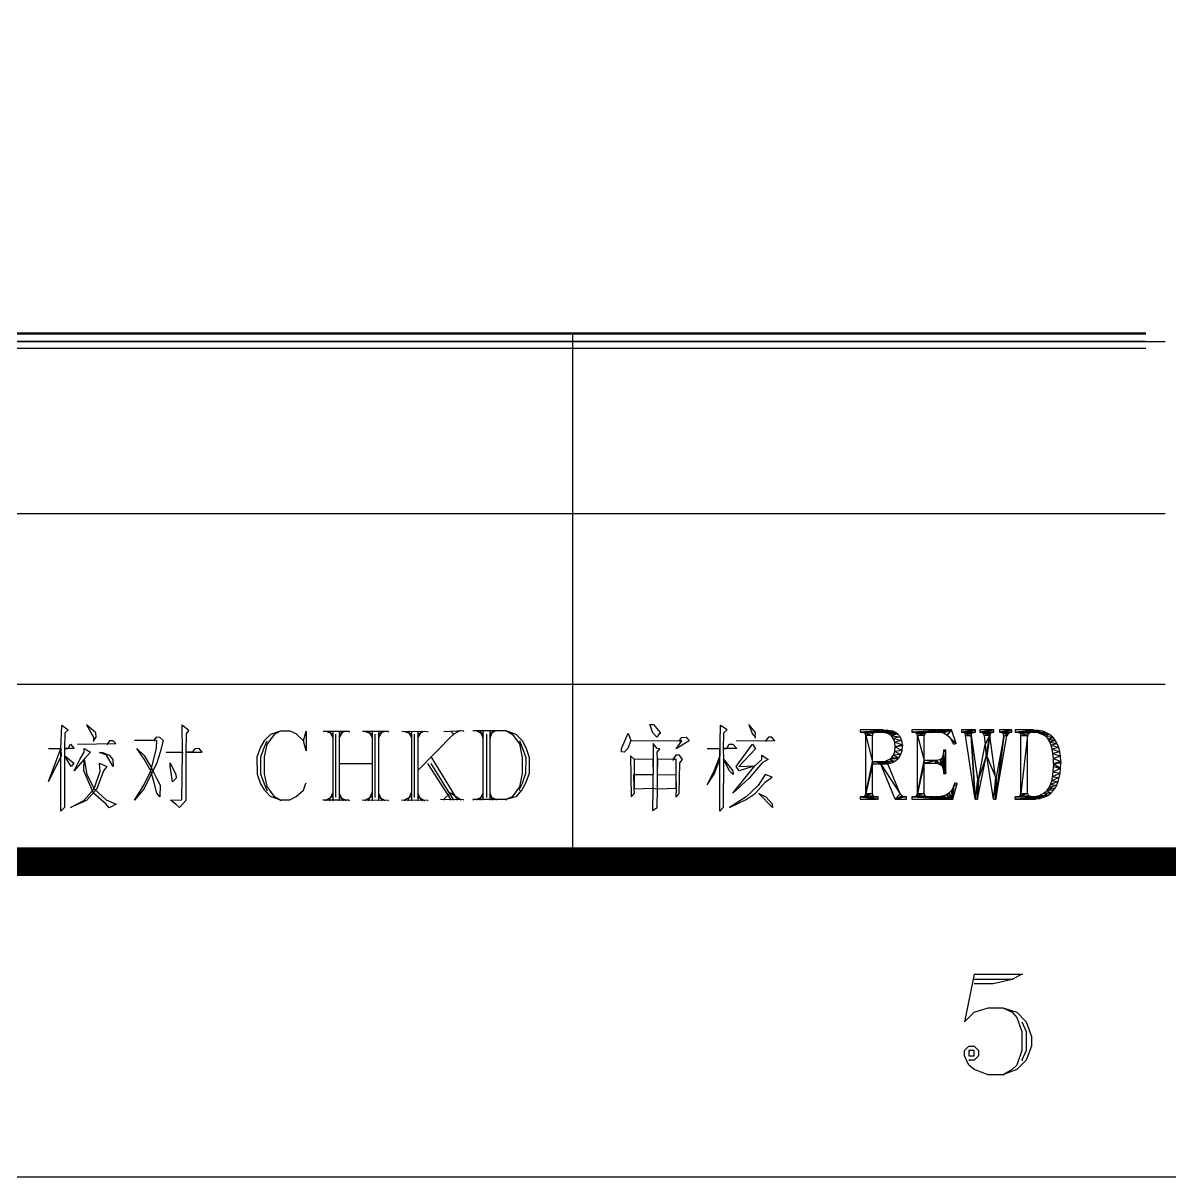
# Model space of a CAD drawing. Extents: x 0 to 1476, y -3 to 841.
# Drawn here: x 362.91 to 402.94, y 0 to 40.29 of the extents above; entities that cross this region are included whole.
import ezdxf

# ---------------------------------------------------------------- set-up
doc = ezdxf.new("R2010")
doc.units = 0
doc.header["$LTSCALE"] = 3
doc.header["$MEASUREMENT"] = 0
doc.layers.add('BORDER', color=7, linetype='CONTINUOUS')

msp = doc.modelspace()

# ---------------------------------------------------------------- linework, layer by layer
at = {"layer": 'BORDER'}
for p, q in [((225.31947, 29.46993), (402.1, 29.46993)), ((402.1, 29.42759), (225.99697, 29.42759)), ((382.1, 11), (382.1, 29.46993)), ((225.99697, 29.17353), (402.35406, 29.17353)), ((402.1, 29.17353), (225.99697, 29.17353)), ((225.99697, 29.17353), (402.1, 29.17353)), ((225.99697, 29.17353), (402.1, 29.17353)), ((402.1, 29.17353), (225.99697, 29.17353)), ((225.99697, 29.17353), (402.7775, 29.17353)), ((402.1, 28.91947), (225.99697, 28.91947)), ((225.99697, 23.16074), (402.7775, 23.16074)), ((402.7775, 17.19029), (225.99697, 17.19029)), ((0, 0), (594, 0))]:
    msp.add_line(p, q, dxfattribs=at)
at = {"layer": 'BORDER', "color": 7}
for p, q in [((364.23356, 14.95369), (364.26118, 15.77138)), ((364.26118, 15.77138), (364.49043, 15.6154)), ((365.45571, 15.50315), (365.12905, 15.78853)), ((365.12905, 15.78853), (365.37108, 15.35556)), ((368.47502, 14.82593), (368.46329, 15.78876)), ((368.46329, 15.78876), (368.70041, 15.60375)), ((384.79152, 15.7904), (384.91551, 15.79285)), ((384.89925, 15.50798), (384.79152, 15.7904)), ((384.91551, 15.79285), (385.14721, 15.51288)), ((387.23761, 14.58383), (387.25788, 15.77347)), ((387.25788, 15.77347), (387.48714, 15.61749)), ((388.48144, 15.51311), (388.24974, 15.79307)), ((388.24974, 15.79307), (388.36533, 15.48163)), ((364.3689, 15.48897), (364.35754, 14.95614)), ((364.49043, 15.6154), (364.3689, 15.48897)), ((365.37108, 15.35556), (365.37353, 15.23158)), ((365.37353, 15.23158), (365.46603, 15.35014)), ((365.46603, 15.35014), (365.45571, 15.50315)), ((367.4891, 15.2442), (367.5816, 15.36276)), ((367.5816, 15.36276), (367.67655, 15.35734)), ((367.67655, 15.35734), (367.80299, 15.23581)), ((368.60791, 15.48519), (368.599, 14.82838)), ((368.70041, 15.60375), (368.60791, 15.48519)), ((371.54903, 15.44116), (371.32713, 15.22519)), ((371.67301, 15.44361), (371.42453, 15.09579)), ((371.8895, 15.56462), (371.54903, 15.44116)), ((371.8895, 15.56462), (371.67301, 15.44361)), ((372.23242, 15.5641), (371.8895, 15.56462)), ((372.44594, 15.46618), (372.23242, 15.5641)), ((372.6988, 15.22312), (372.44594, 15.46618)), ((372.6988, 15.22312), (372.79427, 15.56062)), ((372.79427, 15.56062), (372.79324, 14.87478)), ((373.38516, 15.565), (374.28993, 15.56099)), ((373.48011, 15.55958), (373.72266, 15.46952)), ((373.60409, 15.56203), (373.72511, 15.34554)), ((373.72266, 15.46952), (373.73053, 15.44049)), ((373.72808, 15.56448), (373.72444, 13.16405)), ((373.72511, 15.34554), (373.73298, 15.31651)), ((373.81761, 15.4641), (373.81694, 13.28261)), ((374.16595, 15.55854), (373.94159, 15.46655)), ((373.94159, 15.46655), (373.94946, 15.43752)), ((373.94701, 15.56151), (373.94338, 13.16108)), ((374.07099, 15.56396), (373.94404, 15.34257)), ((373.94404, 15.34257), (373.95191, 15.31354)), ((374.28993, 15.56099), (374.2978, 15.53196)), ((374.75683, 15.56292), (375.66161, 15.55891)), ((374.85179, 15.5575), (375.09433, 15.46744)), ((374.97577, 15.55995), (375.09678, 15.34346)), ((375.09433, 15.46744), (375.1022, 15.43842)), ((375.09975, 15.5624), (375.09611, 13.16197)), ((375.09678, 15.34346), (375.10465, 15.31443)), ((375.18928, 15.46202), (375.18862, 13.28053)), ((375.53762, 15.55646), (375.31327, 15.46447)), ((375.31327, 15.46447), (375.32114, 15.43545)), ((375.31869, 15.55943), (375.31505, 13.159)), ((375.44267, 15.56188), (375.31572, 15.34049)), ((375.31572, 15.34049), (375.32359, 15.31146)), ((375.66161, 15.55891), (375.66947, 15.52988)), ((376.12851, 15.56084), (377.03328, 15.55683)), ((376.22346, 15.55542), (376.46601, 15.46537)), ((376.34744, 15.55787), (376.46846, 15.34138)), ((376.46601, 15.46537), (376.47387, 15.43634)), ((376.47142, 15.56032), (376.46779, 13.15989)), ((376.46846, 15.34138), (376.47632, 15.31236)), ((376.56096, 15.45995), (376.56029, 13.27845)), ((376.9093, 15.55438), (376.68494, 15.4624)), ((376.68494, 15.4624), (376.69281, 15.43337)), ((376.69036, 15.55735), (376.68672, 13.15692)), ((376.81434, 15.5598), (376.68739, 15.33841)), ((376.68739, 15.33841), (376.69526, 15.30939)), ((377.93263, 15.45787), (376.68828, 14.18568)), ((377.03328, 15.55683), (377.04115, 15.5278)), ((377.59513, 15.55334), (378.2731, 15.58133)), ((377.8431, 15.55824), (377.93263, 15.45787)), ((378.17815, 15.58675), (377.93263, 15.45787)), ((377.93263, 15.45787), (377.9405, 15.42884)), ((377.93263, 15.45787), (377.9405, 15.42884)), ((378.2731, 15.58133), (378.28097, 15.5523)), ((378.61602, 15.58081), (379.76876, 15.5817)), ((378.74, 15.58326), (378.96139, 15.45631)), ((378.86398, 15.58571), (378.96384, 15.33233)), ((378.95894, 15.58029), (378.9553, 13.17986)), ((378.96139, 15.45631), (378.96926, 15.42728)), ((378.96384, 15.33233), (378.97171, 15.3033)), ((379.08537, 15.45876), (379.0847, 13.27727)), ((379.2069, 15.58519), (379.20327, 13.18476)), ((379.42584, 15.58222), (379.20935, 15.46121)), ((379.20935, 15.46121), (379.21722, 15.43218)), ((379.30186, 15.57977), (379.2118, 15.33723)), ((379.2118, 15.33723), (379.21967, 15.3082)), ((379.76876, 15.5817), (380.11413, 15.4572)), ((379.76876, 15.5817), (379.99014, 15.45475)), ((379.99014, 15.45475), (380.23759, 15.11673)), ((380.11413, 15.4572), (380.33009, 15.2353)), ((383.80108, 14.96098), (384.03137, 15.49083)), ((384.03137, 15.49083), (384.13123, 15.23745)), ((385.03355, 15.35742), (384.89925, 15.50798)), ((385.14721, 15.51288), (385.03355, 15.35742)), ((385.14721, 15.51288), (385.15508, 15.48386)), ((385.81679, 15.22698), (385.90929, 15.34554)), ((385.90929, 15.34554), (386.06231, 15.35586)), ((386.06231, 15.35586), (386.15971, 15.22646)), ((387.3656, 15.49106), (387.35424, 14.95823)), ((387.48714, 15.61749), (387.3656, 15.49106)), ((388.36533, 15.48163), (388.46273, 15.35223)), ((388.46273, 15.35223), (388.48144, 15.51311)), ((388.46273, 15.35223), (388.4706, 15.3232)), ((388.92964, 15.35416), (388.83713, 15.2356)), ((389.05362, 15.35661), (388.92964, 15.35416)), ((389.15102, 15.22721), (389.05362, 15.35661)), ((392.9287, 15.61185), (392.13641, 15.61185)), ((392.13641, 15.52815), (392.9287, 15.61185)), ((392.13641, 15.52815), (392.9287, 15.61185)), ((392.13641, 15.61185), (392.13641, 15.52815)), ((393.09609, 15.60069), (392.13641, 15.52815)), ((392.13641, 15.52815), (393.09609, 15.60069)), ((393.24394, 15.57), (392.13641, 15.52815)), ((393.24394, 15.57), (392.13641, 15.52815)), ((392.13641, 15.52815), (392.84222, 15.52815)), ((392.68878, 15.52815), (392.2201, 15.52815)), ((392.2201, 15.52815), (392.30379, 15.49746)), ((392.30379, 15.49746), (392.68878, 15.52815)), ((392.30379, 15.49746), (392.68878, 15.52815)), ((392.58835, 15.49746), (392.30379, 15.49746)), ((392.30379, 15.49746), (392.56045, 15.41377)), ((392.58835, 15.49746), (392.30379, 15.49746)), ((392.30379, 15.49746), (392.56045, 15.41377)), ((392.33448, 15.41377), (392.30379, 15.49746)), ((392.56045, 15.41377), (392.33448, 15.41377)), ((392.33448, 15.41377), (392.56045, 14.49315)), ((392.56045, 15.41377), (392.33448, 15.41377)), ((392.33448, 15.41377), (392.56045, 14.49315)), ((392.33448, 13.38561), (392.33448, 15.41377)), ((392.56045, 15.41377), (392.58835, 15.49746)), ((392.56045, 14.49315), (392.56045, 15.41377)), ((392.68878, 15.52815), (392.58835, 15.49746)), ((393.24394, 15.57), (392.84222, 15.52815)), ((392.84222, 15.52815), (393.24394, 15.57)), ((392.84222, 15.52815), (393.36948, 15.5142)), ((393.36948, 15.5142), (392.84222, 15.52815)), ((392.84222, 15.52815), (392.97892, 15.51699)), ((392.9287, 15.61185), (393.09609, 15.60069)), ((392.97892, 15.51699), (393.36948, 15.5142)), ((393.1184, 15.47515), (392.97892, 15.51699)), ((392.97892, 15.51699), (393.36948, 15.5142)), ((393.09609, 15.60069), (393.24394, 15.57)), ((393.36948, 15.5142), (393.1184, 15.47515)), ((393.36948, 15.5142), (393.1184, 15.47515)), ((393.1184, 15.47515), (393.43923, 15.46957)), ((393.22721, 15.39982), (393.1184, 15.47515)), ((393.1184, 15.47515), (393.43923, 15.46957)), ((393.43923, 15.46957), (393.22721, 15.39982)), ((393.43923, 15.46957), (393.22721, 15.39982)), ((393.28858, 15.31055), (393.22721, 15.39982)), ((393.22721, 15.39982), (393.5285, 15.36914)), ((393.22721, 15.39982), (393.5285, 15.36914)), ((393.36948, 15.5142), (393.24394, 15.57)), ((393.5285, 15.36914), (393.28858, 15.31055)), ((393.5285, 15.36914), (393.28858, 15.31055)), ((393.33601, 15.17664), (393.28858, 15.31055)), ((393.28858, 15.31055), (393.5843, 15.24081)), ((393.28858, 15.31055), (393.5843, 15.24081)), ((393.43923, 15.46957), (393.36948, 15.5142)), ((393.5285, 15.36914), (393.43923, 15.46957)), ((393.5843, 15.24081), (393.5285, 15.36914)), ((393.93302, 15.61185), (393.93302, 15.52815)), ((395.32232, 15.61185), (393.93302, 15.61185)), ((393.93302, 15.52815), (395.32232, 15.61185)), ((395.32232, 15.61185), (393.93302, 15.52815)), ((393.93302, 15.52815), (394.00555, 15.52815)), ((395.32232, 15.61185), (394.00555, 15.52815)), ((394.00555, 15.52815), (395.32232, 15.61185)), ((394.00555, 15.52815), (394.48539, 15.52815)), ((394.10319, 15.49746), (394.00555, 15.52815)), ((394.00555, 15.52815), (394.48539, 15.52815)), ((394.48539, 15.52815), (394.10319, 15.49746)), ((394.48539, 15.52815), (394.10319, 15.49746)), ((394.10319, 15.49746), (394.4017, 15.49746)), ((394.13109, 15.41377), (394.10319, 15.49746)), ((394.10319, 15.49746), (394.4017, 15.49746)), ((394.4017, 15.49746), (394.13109, 15.41377)), ((394.13109, 15.41377), (394.4017, 15.49746)), ((394.35985, 15.41377), (394.13109, 15.41377)), ((394.13109, 15.41377), (394.35985, 14.535)), ((394.35985, 15.41377), (394.13109, 15.41377)), ((394.13109, 13.38561), (394.13109, 15.41377)), ((394.13109, 15.41377), (394.35985, 14.535)), ((394.4017, 15.49746), (394.35985, 15.41377)), ((394.35985, 14.535), (394.35985, 15.41377)), ((394.4017, 15.49746), (394.48539, 15.52815)), ((395.32232, 15.61185), (394.48539, 15.52815)), ((394.48539, 15.52815), (395.32232, 15.61185)), ((394.48539, 15.52815), (394.88433, 15.52815)), ((395.32232, 15.61185), (394.88433, 15.52815)), ((394.88433, 15.52815), (395.32232, 15.61185)), ((394.88433, 15.52815), (394.8927, 15.52536)), ((395.32232, 15.61185), (394.8927, 15.52536)), ((394.8927, 15.52536), (395.32232, 15.61185)), ((394.8927, 15.52536), (395.03497, 15.50025)), ((395.32232, 15.61185), (395.03497, 15.50025)), ((395.03497, 15.50025), (395.32232, 15.61185)), ((395.03497, 15.50025), (395.16609, 15.42772)), ((395.32232, 15.61185), (395.16609, 15.42772)), ((395.16609, 15.42772), (395.32232, 15.61185)), ((395.16609, 15.42772), (395.47855, 15.12922)), ((395.47855, 15.12922), (395.16609, 15.42772)), ((395.16609, 15.42772), (395.23305, 15.36077)), ((395.23305, 15.36077), (395.47855, 15.12922)), ((395.47855, 15.12922), (395.23305, 15.36077)), ((395.23305, 15.36077), (395.32232, 15.2436)), ((395.47855, 15.12922), (395.32232, 15.61185)), ((396.15925, 15.61185), (395.66267, 15.61185)), ((395.66267, 15.52815), (396.15925, 15.61185)), ((396.15925, 15.61185), (395.66267, 15.52815)), ((395.66267, 15.61185), (395.66267, 15.52815)), ((395.66267, 15.52815), (395.71847, 15.52815)), ((396.15925, 15.61185), (395.71847, 15.52815)), ((395.71847, 15.52815), (396.15925, 15.61185)), ((395.71847, 15.52815), (396.15925, 15.52815)), ((395.71847, 15.52815), (396.11461, 15.52815)), ((396.11461, 15.52815), (395.71847, 15.52815)), ((395.71847, 15.52815), (396.15925, 15.52815)), ((395.791, 15.49746), (395.71847, 15.52815)), ((396.11461, 15.52815), (395.791, 15.49746)), ((396.11461, 15.52815), (395.791, 15.49746)), ((395.791, 15.49746), (396.03092, 15.49746)), ((395.791, 15.49746), (396.03092, 15.49746)), ((395.80495, 15.41377), (395.791, 15.49746)), ((396.03092, 15.49746), (395.80495, 15.41377)), ((396.03092, 15.49746), (395.80495, 15.41377)), ((395.80495, 15.41377), (396.00302, 15.41377)), ((396.1453, 13.18754), (395.80495, 15.41377)), ((395.80495, 15.41377), (396.00302, 15.41377)), ((396.00302, 15.41377), (396.03092, 15.49746)), ((396.00302, 15.41377), (396.1453, 13.18754)), ((396.1453, 13.18754), (396.00302, 15.41377)), ((396.00302, 15.41377), (396.22899, 13.88219)), ((396.03092, 15.49746), (396.11461, 15.52815)), ((396.15925, 15.52815), (396.11461, 15.52815)), ((396.15925, 15.52815), (396.15925, 15.61185)), ((396.31269, 15.61185), (396.31269, 15.52815)), ((396.79532, 15.61185), (396.31269, 15.61185)), ((396.31269, 15.52815), (396.79532, 15.61185)), ((396.79532, 15.61185), (396.31269, 15.52815)), ((396.31269, 15.52815), (396.35732, 15.52815)), ((396.79532, 15.61185), (396.35732, 15.52815)), ((396.35732, 15.52815), (396.79532, 15.61185)), ((396.35732, 15.52815), (396.79532, 15.52815)), ((396.42707, 15.49746), (396.35732, 15.52815)), ((396.35732, 15.52815), (396.75347, 15.52815)), ((396.75347, 15.52815), (396.35732, 15.52815)), ((396.35732, 15.52815), (396.79532, 15.52815)), ((396.75347, 15.52815), (396.42707, 15.49746)), ((396.75347, 15.52815), (396.42707, 15.49746)), ((396.42707, 15.49746), (396.68094, 15.49746)), ((396.45496, 15.41377), (396.42707, 15.49746)), ((396.42707, 15.49746), (396.68094, 15.49746)), ((396.68094, 15.49746), (396.45496, 15.41377)), ((396.45496, 15.41377), (396.68094, 15.49746)), ((396.65304, 15.41377), (396.45496, 15.41377)), ((396.45496, 15.41377), (396.49681, 15.10132)), ((396.65304, 15.41377), (396.45496, 15.41377)), ((396.65304, 15.41377), (396.49681, 15.10132)), ((396.49681, 15.10132), (396.65304, 15.41377)), ((396.65304, 15.41377), (396.5275, 14.69122)), ((396.5275, 14.69122), (396.65304, 15.41377)), ((396.65304, 15.41377), (396.5554, 14.69122)), ((396.5554, 14.69122), (396.65304, 15.41377)), ((396.68094, 15.49746), (396.65304, 15.41377)), ((396.85111, 13.95472), (396.65304, 15.41377)), ((396.68094, 15.49746), (396.75347, 15.52815)), ((396.79532, 15.52815), (396.75347, 15.52815)), ((396.79532, 15.52815), (396.79532, 15.61185)), ((396.86506, 13.18754), (397.25005, 15.39982)), ((397.14962, 15.38587), (396.86506, 13.18754)), ((396.86506, 13.18754), (397.14962, 15.38587)), ((397.14962, 15.38587), (396.8818, 13.95472)), ((397.42022, 15.61185), (396.99339, 15.61185)), ((396.99339, 15.52815), (397.42022, 15.61185)), ((397.42022, 15.61185), (396.99339, 15.52815)), ((396.99339, 15.61185), (396.99339, 15.52815)), ((396.99339, 15.52815), (397.03524, 15.52815)), ((397.42022, 15.61185), (397.03524, 15.52815)), ((397.03524, 15.52815), (397.42022, 15.61185)), ((397.03524, 15.52815), (397.42022, 15.52815)), ((397.03524, 15.52815), (397.36164, 15.52815)), ((397.36164, 15.52815), (397.03524, 15.52815)), ((397.03524, 15.52815), (397.42022, 15.52815)), ((397.12172, 15.49746), (397.03524, 15.52815)), ((397.36164, 15.52815), (397.12172, 15.49746)), ((397.36164, 15.52815), (397.12172, 15.49746)), ((397.12172, 15.49746), (397.30584, 15.49746)), ((397.12172, 15.49746), (397.30584, 15.49746)), ((397.14962, 15.38587), (397.12172, 15.49746)), ((397.30584, 15.49746), (397.14962, 15.38587)), ((397.14962, 15.38587), (397.30584, 15.49746)), ((397.25005, 15.39982), (397.14962, 15.38587)), ((397.25005, 15.39982), (397.14962, 15.38587)), ((397.30584, 15.49746), (397.25005, 15.39982)), ((397.30584, 15.49746), (397.36164, 15.52815)), ((397.42022, 15.52815), (397.36164, 15.52815)), ((397.42022, 15.52815), (397.42022, 15.61185)), ((397.54576, 15.61185), (397.54576, 15.52815)), ((398.18462, 15.61185), (397.54576, 15.61185)), ((397.54576, 15.52815), (398.18462, 15.61185)), ((397.54576, 15.52815), (398.18462, 15.61185)), ((398.34085, 15.60069), (397.54576, 15.52815)), ((397.54576, 15.52815), (398.34085, 15.60069)), ((398.48591, 15.57), (397.54576, 15.52815)), ((398.48591, 15.57), (397.54576, 15.52815)), ((397.54576, 15.52815), (398.17067, 15.52815)), ((397.63225, 15.52815), (397.71594, 15.49746)), ((398.17067, 15.52815), (397.63225, 15.52815)), ((397.71594, 15.49746), (398.17067, 15.52815)), ((397.71594, 15.49746), (398.17067, 15.52815)), ((398.02839, 15.49746), (397.71594, 15.49746)), ((397.71594, 15.49746), (397.9726, 15.41377)), ((398.02839, 15.49746), (397.71594, 15.49746)), ((397.9726, 15.41377), (397.71594, 15.49746)), ((397.71594, 15.49746), (397.74384, 15.41377)), ((397.74384, 15.41377), (397.9726, 15.41377)), ((397.74384, 13.38561), (397.74384, 15.41377)), ((397.9726, 15.41377), (397.74384, 13.38561)), ((397.74384, 15.41377), (397.9726, 15.41377)), ((397.9726, 15.41377), (397.74384, 13.38561)), ((397.9726, 15.41377), (398.02839, 15.49746)), ((397.9726, 13.38561), (397.9726, 15.41377)), ((398.17067, 15.52815), (398.02839, 15.49746)), ((398.48591, 15.57), (398.17067, 15.52815)), ((398.17067, 15.52815), (398.48591, 15.57)), ((398.17067, 15.52815), (398.18741, 15.52536)), ((398.18462, 15.61185), (398.34085, 15.60069)), ((398.48591, 15.57), (398.18741, 15.52536)), ((398.18741, 15.52536), (398.48591, 15.57)), ((398.18741, 15.52536), (398.61703, 15.51978)), ((398.18741, 15.52536), (398.61703, 15.51978)), ((398.34085, 15.50862), (398.18741, 15.52536)), ((398.34085, 15.60069), (398.48591, 15.57)), ((398.61703, 15.51978), (398.34085, 15.50862)), ((398.61703, 15.51978), (398.34085, 15.50862)), ((398.34085, 15.50862), (398.73978, 15.44725)), ((398.73978, 15.44725), (398.34085, 15.50862)), ((398.34085, 15.50862), (398.47754, 15.46399)), ((398.47754, 15.46399), (398.73978, 15.44725)), ((398.59472, 15.38866), (398.47754, 15.46399)), ((398.47754, 15.46399), (398.73978, 15.44725)), ((398.61703, 15.51978), (398.48591, 15.57)), ((398.73978, 15.44725), (398.59472, 15.38866)), ((398.73978, 15.44725), (398.59472, 15.38866)), ((398.59472, 15.38866), (398.85137, 15.35519)), ((398.69236, 15.28544), (398.59472, 15.38866)), ((398.59472, 15.38866), (398.85137, 15.35519)), ((398.73978, 15.44725), (398.61703, 15.51978)), ((398.85137, 15.35519), (398.69236, 15.28544)), ((398.69236, 15.28544), (398.85137, 15.35519)), ((398.87927, 15.32729), (398.69236, 15.28544)), ((398.87927, 15.32729), (398.69236, 15.28544)), ((398.85137, 15.35519), (398.73978, 15.44725)), ((398.85137, 15.35519), (398.87927, 15.32729)), ((398.95181, 15.22965), (398.87927, 15.32729)), ((363.79569, 14.95963), (364.23356, 14.95369)), ((363.79658, 13.80689), (364.23356, 14.95369)), ((364.23289, 12.7722), (364.23356, 14.95369)), ((364.23356, 14.95369), (364.23846, 14.70573)), ((364.23356, 14.95369), (364.24143, 14.92467)), ((364.35754, 14.95614), (364.48153, 14.95859)), ((364.70046, 14.95562), (364.35754, 14.95614)), ((364.35754, 14.95614), (364.36244, 14.70818)), ((364.48153, 14.95859), (364.56616, 15.10618)), ((364.56616, 15.10618), (364.70046, 14.95562)), ((364.81412, 15.11108), (366.1489, 15.13016)), ((365.04338, 14.9551), (365.26477, 14.82815)), ((365.04583, 14.83112), (365.04338, 14.9551)), ((365.04338, 14.9551), (365.05125, 14.92608)), ((365.37353, 15.23158), (365.3814, 15.20255)), ((365.93538, 15.22809), (365.84288, 15.10953)), ((365.84288, 15.10953), (365.85075, 15.0805)), ((366.05937, 15.23054), (365.93538, 15.22809)), ((366.1489, 15.13016), (366.05937, 15.23054)), ((366.80326, 15.24524), (367.4891, 15.2442)), ((366.88196, 14.95496), (367.13482, 14.71189)), ((367.13727, 14.58791), (366.88196, 14.95496)), ((366.88196, 14.95496), (366.88982, 14.92593)), ((367.37143, 14.18397), (367.56779, 14.95392)), ((367.58405, 15.23878), (367.4891, 15.2442)), ((367.4891, 15.2442), (367.49697, 15.21517)), ((367.56779, 14.95392), (367.58405, 15.23878)), ((367.80299, 15.23581), (367.69422, 14.83239)), ((368.91044, 14.94397), (368.81793, 14.82541)), ((369.06345, 14.95429), (368.91044, 14.94397)), ((369.16085, 14.82489), (369.06345, 14.95429)), ((371.20017, 15.00381), (371.07567, 14.65844)), ((371.32416, 15.00626), (371.19966, 14.66089)), ((371.32713, 15.22519), (371.20017, 15.00381)), ((371.42453, 15.09579), (371.32364, 14.66334)), ((371.42208, 15.21978), (371.32416, 15.00626)), ((372.79324, 14.87478), (372.6988, 15.22312)), ((380.23514, 15.24071), (380.33499, 14.98733)), ((380.23759, 15.11673), (380.33447, 14.64441)), ((380.33009, 15.2353), (380.45898, 14.98978)), ((380.33499, 14.98733), (380.45846, 14.64686)), ((380.45898, 14.98978), (380.58244, 14.64931)), ((383.80353, 14.83699), (383.80108, 14.96098)), ((384.02001, 14.95801), (383.89848, 14.83157)), ((384.13123, 15.23745), (384.02001, 14.95801)), ((384.13123, 15.23745), (385.81679, 15.22698)), ((384.9066, 15.13604), (384.90311, 14.57418)), ((385.04877, 14.95645), (384.9066, 15.13604)), ((385.14372, 14.95103), (385.04877, 14.95645)), ((385.05122, 14.83247), (385.14372, 14.95103)), ((386.15971, 15.22646), (385.70558, 14.94754)), ((385.70558, 14.94754), (385.91174, 15.22156)), ((385.91174, 15.22156), (385.81679, 15.22698)), ((385.81679, 15.22698), (385.82466, 15.19795)), ((386.79239, 14.96172), (387.23026, 14.95578)), ((387.2296, 12.77429), (387.23026, 14.95578)), ((387.23026, 14.95578), (387.23516, 14.70782)), ((387.23026, 14.95578), (387.23813, 14.92675)), ((387.35424, 14.95823), (387.47823, 14.96068)), ((387.82115, 14.96016), (387.35424, 14.95823)), ((387.35424, 14.95823), (387.36159, 14.58628)), ((387.47823, 14.96068), (387.56286, 15.10827)), ((387.56286, 15.10827), (387.68684, 15.11072)), ((387.68684, 15.11072), (387.82115, 14.96016)), ((387.80437, 14.33238), (388.37268, 15.10968)), ((387.80838, 15.23715), (389.15102, 15.22721)), ((388.47795, 14.95125), (387.89932, 14.32696)), ((388.37268, 15.10968), (388.47795, 14.95125)), ((388.37268, 15.10968), (388.38055, 15.08065)), ((388.83713, 15.2356), (388.845, 15.20657)), ((393.5843, 15.24081), (393.33601, 15.17664)), ((393.5843, 15.24081), (393.33601, 15.17664)), ((393.35274, 15.01763), (393.33601, 15.17664)), ((393.33601, 15.17664), (393.60661, 15.08458)), ((393.33601, 15.17664), (393.60661, 15.08458)), ((393.3388, 14.85582), (393.35274, 15.01763)), ((393.60661, 15.08458), (393.35274, 15.01763)), ((393.35274, 15.01763), (393.60661, 15.08458)), ((393.6094, 15.04552), (393.35274, 15.01763)), ((393.6094, 15.04552), (393.35274, 15.01763)), ((393.35274, 15.01763), (393.59266, 14.88372)), ((393.35274, 15.01763), (393.59266, 14.88372)), ((393.60661, 15.08458), (393.5843, 15.24081)), ((393.59266, 14.88372), (393.6094, 15.04552)), ((393.60661, 15.08458), (393.6094, 15.04552)), ((395.32232, 15.2436), (395.47855, 15.12922)), ((395.40601, 15.10132), (395.32232, 15.2436)), ((395.32232, 15.2436), (395.47855, 15.12922)), ((395.47855, 15.12922), (395.40601, 15.10132)), ((396.25689, 13.88219), (396.49681, 15.10132)), ((396.49681, 15.10132), (396.5275, 14.69122)), ((396.49681, 15.10132), (396.5275, 14.69122)), ((398.69236, 15.28544), (398.95181, 15.22965)), ((398.95181, 15.22965), (398.69236, 15.28544)), ((398.69236, 15.28544), (398.69515, 15.28265)), ((398.69515, 15.28265), (398.95181, 15.22965)), ((398.75094, 15.1878), (398.69515, 15.28265)), ((398.69515, 15.28265), (398.95181, 15.22965)), ((398.95181, 15.22965), (398.75094, 15.1878)), ((398.95181, 15.22965), (398.75094, 15.1878)), ((398.75094, 15.1878), (399.01318, 15.11806)), ((398.79558, 15.07342), (398.75094, 15.1878)), ((398.75094, 15.1878), (399.01318, 15.11806)), ((399.01318, 15.11806), (398.79558, 15.07342)), ((399.01318, 15.11806), (398.79558, 15.07342)), ((398.79558, 15.07342), (399.0634, 14.98973)), ((398.83185, 14.93951), (398.79558, 15.07342)), ((398.79558, 15.07342), (399.0634, 14.98973)), ((399.0634, 14.98973), (398.83185, 14.93951)), ((399.0634, 14.98973), (398.83185, 14.93951)), ((398.83185, 14.93951), (399.09966, 14.84466)), ((398.85695, 14.78607), (398.83185, 14.93951)), ((398.83185, 14.93951), (399.09966, 14.84466)), ((399.01318, 15.11806), (398.95181, 15.22965)), ((399.0634, 14.98973), (399.01318, 15.11806)), ((399.09966, 14.84466), (399.0634, 14.98973)), ((364.23846, 14.70573), (363.79658, 13.80689)), ((364.36244, 14.70818), (364.35443, 12.89863)), ((364.36244, 14.70818), (364.68123, 14.45183)), ((364.58873, 14.33326), (364.36244, 14.70818)), ((365.05073, 14.58316), (364.694, 14.17483)), ((364.694, 14.17483), (364.89772, 14.57284)), ((364.89772, 14.57284), (365.04583, 14.83112)), ((365.03692, 14.17431), (365.05073, 14.58316)), ((365.26477, 14.82815), (365.05073, 14.58316)), ((365.05073, 14.58316), (365.13433, 14.04491)), ((365.57866, 14.81976), (365.70264, 14.82221)), ((365.8212, 14.72971), (365.57866, 14.81976)), ((365.57866, 14.81976), (365.58653, 14.79074)), ((365.70264, 14.82221), (365.91616, 14.72429)), ((366.05536, 14.32576), (365.8212, 14.72971)), ((365.91616, 14.72429), (366.05046, 14.57373)), ((366.05046, 14.57373), (366.05536, 14.32576)), ((367.13482, 14.71189), (367.36111, 14.33698)), ((367.37143, 14.18397), (367.13727, 14.58791)), ((367.69422, 14.83239), (367.57759, 14.45799)), ((367.91316, 14.82942), (368.47502, 14.82593)), ((368.45668, 13.16939), (368.47502, 14.82593)), ((368.47502, 14.82593), (368.48289, 14.7969)), ((368.599, 14.82838), (368.58853, 13.14281)), ((368.599, 14.82838), (369.16085, 14.82489)), ((368.81793, 14.82541), (368.599, 14.82838)), ((371.07567, 14.65844), (371.08005, 14.06756)), ((371.19966, 14.66089), (371.20404, 14.07001)), ((371.32364, 14.66334), (371.32802, 14.07246)), ((377.15325, 14.65451), (378.05053, 13.18387)), ((380.33447, 14.64441), (380.33099, 14.08256)), ((380.45846, 14.64686), (380.45497, 14.08501)), ((380.58244, 14.64931), (380.57895, 14.08746)), ((383.89848, 14.83157), (383.80353, 14.83699)), ((384.2463, 14.58309), (384.11987, 14.70462)), ((384.11987, 14.70462), (384.13353, 13.27489)), ((384.2463, 14.58309), (384.24474, 13.55434)), ((384.90311, 14.57418), (384.2463, 14.58309)), ((384.90311, 14.57418), (384.89368, 13.57445)), ((384.92078, 14.04922), (384.90311, 14.57418)), ((385.05612, 14.5845), (385.04476, 14.05167)), ((385.05612, 14.5845), (385.05122, 14.83247)), ((385.05456, 13.55575), (385.05612, 14.5845)), ((385.58895, 14.57314), (385.05612, 14.5845)), ((385.70261, 14.7286), (385.58895, 14.57314)), ((385.71293, 14.57559), (385.58895, 14.57314)), ((385.58895, 14.57314), (385.59682, 14.54411)), ((385.82659, 14.73105), (385.70261, 14.7286)), ((385.7035, 13.57587), (385.71293, 14.57559)), ((385.93186, 14.57262), (385.82659, 14.73105)), ((385.83936, 14.45406), (385.93186, 14.57262)), ((387.23516, 14.70782), (387.0339, 14.18583)), ((387.03635, 14.06185), (387.23761, 14.58383)), ((387.36159, 14.58628), (387.35113, 12.90072)), ((387.36159, 14.58628), (387.6907, 14.17692)), ((387.56672, 14.17447), (387.36159, 14.58628)), ((388.45331, 14.3525), (388.70424, 14.57634)), ((388.70424, 14.57634), (388.69392, 14.72935)), ((388.69392, 14.72935), (388.92318, 14.57337)), ((388.92318, 14.57337), (388.70669, 14.45235)), ((392.87291, 14.49315), (393.02076, 14.51268)), ((393.33322, 14.50989), (392.87291, 14.49315)), ((393.33322, 14.50989), (392.87291, 14.49315)), ((393.15188, 14.57126), (393.02076, 14.51268)), ((393.02076, 14.51268), (393.33322, 14.50989)), ((393.02076, 14.51268), (393.33322, 14.50989)), ((393.15188, 14.57126), (393.21047, 14.61869)), ((393.45318, 14.60474), (393.15188, 14.57126)), ((393.45318, 14.60474), (393.15188, 14.57126)), ((393.15188, 14.57126), (393.33322, 14.50989)), ((393.33322, 14.50989), (393.15188, 14.57126)), ((393.2021, 14.44572), (393.33322, 14.50989)), ((393.21047, 14.61869), (393.29137, 14.72191)), ((393.47549, 14.62985), (393.21047, 14.61869)), ((393.47549, 14.62985), (393.21047, 14.61869)), ((393.21047, 14.61869), (393.45318, 14.60474)), ((393.21047, 14.61869), (393.45318, 14.60474)), ((393.29137, 14.72191), (393.3388, 14.85582)), ((393.54803, 14.74423), (393.29137, 14.72191)), ((393.54803, 14.74423), (393.29137, 14.72191)), ((393.29137, 14.72191), (393.47549, 14.62985)), ((393.29137, 14.72191), (393.47549, 14.62985)), ((393.33322, 14.50989), (393.45318, 14.60474)), ((393.59266, 14.88372), (393.3388, 14.85582)), ((393.59266, 14.88372), (393.3388, 14.85582)), ((393.3388, 14.85582), (393.54803, 14.74423)), ((393.3388, 14.85582), (393.54803, 14.74423)), ((393.45318, 14.60474), (393.47549, 14.62985)), ((393.47549, 14.62985), (393.54803, 14.74423)), ((393.54803, 14.74423), (393.59266, 14.88372)), ((394.35985, 14.535), (394.13109, 13.38561)), ((394.13109, 13.38561), (394.35985, 14.535)), ((394.35985, 14.535), (394.35985, 14.44851)), ((394.35985, 14.535), (394.35985, 14.44851)), ((394.76995, 14.535), (394.35985, 14.535)), ((394.35985, 14.44851), (394.76995, 14.535)), ((394.76995, 14.535), (394.35985, 14.44851)), ((394.92338, 14.56289), (394.76995, 14.535)), ((394.76995, 14.535), (394.98197, 14.36482)), ((394.98197, 14.36482), (394.76995, 14.535)), ((394.76995, 14.535), (394.86759, 14.43735)), ((394.86759, 14.43735), (394.76995, 14.535)), ((394.76995, 14.535), (394.76995, 14.44851)), ((394.76995, 14.44851), (394.76995, 14.535)), ((394.98197, 14.60474), (394.92338, 14.56289)), ((394.92338, 14.56289), (395.12425, 14.08026)), ((395.12425, 14.08026), (394.92338, 14.56289)), ((394.92338, 14.56289), (394.98197, 14.36482)), ((394.98197, 14.36482), (394.92338, 14.56289)), ((395.03218, 14.73028), (394.98197, 14.60474)), ((394.98197, 14.60474), (395.12425, 14.08026)), ((395.12425, 14.08026), (394.98197, 14.60474)), ((395.03776, 14.81676), (395.03218, 14.73028)), ((395.03218, 14.73028), (395.12425, 14.08026)), ((395.12425, 14.08026), (395.03218, 14.73028)), ((395.03776, 14.90324), (395.03776, 14.81676)), ((395.12425, 14.90324), (395.03776, 14.90324)), ((395.03776, 14.81676), (395.12425, 14.90324)), ((395.12425, 14.90324), (395.03776, 14.81676)), ((395.03776, 14.81676), (395.12425, 14.08026)), ((395.12425, 14.08026), (395.03776, 14.81676)), ((395.12425, 14.08026), (395.12425, 14.90324)), ((396.22899, 13.18754), (396.5275, 14.69122)), ((396.5275, 14.69122), (396.25689, 13.88219)), ((396.5275, 14.69122), (396.25689, 13.88219)), ((396.5275, 14.69122), (396.5554, 14.69122)), ((396.5554, 14.69122), (396.85111, 13.95472)), ((396.78137, 13.18754), (396.5554, 14.69122)), ((396.5554, 14.69122), (396.85111, 13.95472)), ((399.09966, 14.84466), (398.85695, 14.78607)), ((399.09966, 14.84466), (398.85695, 14.78607)), ((398.85695, 14.78607), (399.12198, 14.68564)), ((398.87369, 14.61311), (398.85695, 14.78607)), ((398.85695, 14.78607), (399.12198, 14.68564)), ((399.12198, 14.68564), (398.87369, 14.61311)), ((399.12198, 14.68564), (398.87369, 14.61311)), ((398.87369, 14.61311), (399.13314, 14.50989)), ((398.87927, 14.42062), (398.87369, 14.61311)), ((398.87369, 14.61311), (399.13314, 14.50989)), ((399.13314, 14.50989), (398.87927, 14.42062)), ((398.87927, 14.42062), (399.13314, 14.50989)), ((399.12198, 14.68564), (399.09966, 14.84466)), ((399.13314, 14.50989), (399.12198, 14.68564)), ((399.13314, 14.50989), (399.13314, 14.44851)), ((364.68123, 14.45183), (364.58873, 14.33326)), ((365.37338, 13.393), (365.03692, 14.17431)), ((365.39209, 13.55388), (365.59878, 14.17082)), ((365.72276, 14.17327), (365.48704, 13.54846)), ((365.59878, 14.17082), (365.58601, 14.44782)), ((365.58601, 14.44782), (365.83642, 14.32873)), ((365.83642, 14.32873), (365.72276, 14.17327)), ((367.13326, 13.68314), (367.37143, 14.18397)), ((367.57759, 14.45799), (367.13571, 13.55915)), ((367.36111, 14.33698), (367.56623, 13.92516)), ((367.47373, 13.8066), (367.37143, 14.18397)), ((368.04449, 14.45992), (368.24962, 14.0481)), ((368.04694, 14.33594), (368.04449, 14.45992)), ((368.04449, 14.45992), (368.05236, 14.43089)), ((368.13054, 13.79769), (368.04694, 14.33594)), ((373.94003, 14.4378), (375.09277, 14.43869)), ((375.09277, 14.43869), (375.10064, 14.40966)), ((376.68828, 14.18568), (376.69615, 14.15665)), ((377.0263, 14.43312), (377.83159, 13.18684)), ((377.15028, 14.43557), (377.92655, 13.18142)), ((385.81664, 13.38841), (385.83936, 14.45406)), ((387.0339, 14.18583), (386.79573, 13.685)), ((387.69315, 14.05294), (387.56672, 14.17447)), ((387.68425, 13.39613), (388.45331, 14.3525)), ((387.6907, 14.17692), (387.69315, 14.05294)), ((387.90964, 14.17395), (387.80437, 14.33238)), ((387.89932, 14.32696), (388.45331, 14.3525)), ((388.45331, 14.3525), (387.90964, 14.17395)), ((388.70669, 14.45235), (388.25746, 13.92547)), ((392.56045, 14.49315), (392.33448, 13.38561)), ((392.33448, 13.38561), (392.56045, 14.49315)), ((392.56045, 14.40667), (392.33448, 13.38561)), ((392.56045, 14.40667), (392.33448, 13.38561)), ((392.56045, 14.49315), (392.56045, 14.40667)), ((392.56045, 14.40667), (392.56045, 14.49315)), ((392.56045, 14.49315), (393.2021, 14.44572)), ((392.56045, 14.49315), (393.2021, 14.44572)), ((392.87291, 14.49315), (392.56045, 14.49315)), ((392.87291, 14.49315), (392.56045, 14.49315)), ((392.56045, 14.49315), (392.87291, 14.49315)), ((392.56045, 14.49315), (392.56045, 14.49315)), ((393.2021, 14.44572), (392.56045, 14.40667)), ((392.56045, 14.40667), (393.2021, 14.44572)), ((393.09888, 14.42062), (392.56045, 14.40667)), ((392.56045, 14.40667), (393.09888, 14.42062)), ((392.85617, 14.40667), (392.56045, 14.40667)), ((392.56045, 13.38561), (392.56045, 14.40667)), ((393.09888, 14.42062), (392.85617, 14.40667)), ((393.09888, 14.42062), (392.85617, 14.40667)), ((393.35274, 13.18754), (392.85617, 14.40667)), ((392.85617, 14.40667), (393.52292, 13.37166)), ((392.85617, 14.40667), (393.52292, 13.37166)), ((392.87291, 14.49315), (393.2021, 14.44572)), ((393.2021, 14.44572), (392.87291, 14.49315)), ((393.2021, 14.44572), (393.09888, 14.42062)), ((393.52292, 13.37166), (393.09888, 14.42062)), ((394.35985, 14.44851), (394.13109, 13.38561)), ((394.35985, 14.44851), (394.13109, 13.38561)), ((394.35985, 14.44851), (394.76995, 14.44851)), ((394.35985, 13.38561), (394.35985, 14.44851)), ((394.76995, 14.44851), (394.86759, 14.43735)), ((394.86759, 14.43735), (394.98197, 14.36482)), ((394.98197, 14.36482), (395.12425, 14.08026)), ((395.12425, 14.08026), (394.98197, 14.36482)), ((394.98197, 14.36482), (395.01545, 14.29229)), ((395.01545, 14.29229), (395.12425, 14.08026)), ((395.12425, 14.08026), (395.01545, 14.29229)), ((395.01545, 14.29229), (395.03776, 14.13885)), ((395.03776, 14.13885), (395.12425, 14.08026)), ((395.12425, 14.08026), (395.03776, 14.13885)), ((395.03776, 14.13885), (395.03776, 14.08026)), ((398.84858, 13.97146), (398.86811, 14.14164)), ((398.86811, 14.14164), (398.87648, 14.33413)), ((399.12756, 14.26439), (398.86811, 14.14164)), ((399.12756, 14.26439), (398.86811, 14.14164)), ((398.86811, 14.14164), (399.11082, 14.09421)), ((398.86811, 14.14164), (399.11082, 14.09421)), ((398.87927, 14.42062), (398.87648, 14.33413)), ((398.87648, 14.33413), (399.12756, 14.26439)), ((398.87648, 14.33413), (399.12756, 14.26439)), ((399.13314, 14.44851), (398.87927, 14.42062)), ((399.13314, 14.44851), (398.87927, 14.42062)), ((398.87927, 14.42062), (399.12756, 14.26439)), ((399.12756, 14.26439), (398.87927, 14.42062)), ((399.11082, 14.09421), (399.12756, 14.26439)), ((399.12756, 14.26439), (399.13314, 14.44851)), ((365.13433, 14.04491), (365.39209, 13.55388)), ((367.5839, 13.4002), (367.47373, 13.8066)), ((367.56623, 13.92516), (367.69512, 13.67965)), ((368.25207, 13.92412), (368.13054, 13.79769)), ((368.24962, 14.0481), (368.25207, 13.92412)), ((371.08005, 14.06756), (371.20352, 13.72709)), ((371.20352, 13.72709), (371.32453, 13.5106)), ((371.20404, 14.07001), (371.3275, 13.72954)), ((371.3275, 13.72954), (371.41948, 13.50518)), ((371.32802, 14.07246), (371.41703, 13.62916)), ((372.6962, 13.50852), (372.78626, 13.75107)), ((372.78626, 13.75107), (372.79413, 13.72204)), ((380.33047, 13.73964), (380.23254, 13.52612)), ((380.33099, 14.08256), (380.23796, 13.62108)), ((380.45445, 13.74209), (380.3275, 13.5207)), ((380.45497, 14.08501), (380.33047, 13.73964)), ((380.57895, 14.08746), (380.45445, 13.74209)), ((384.24474, 13.55434), (384.23494, 14.05026)), ((384.23494, 14.05026), (384.92078, 14.04922)), ((385.04476, 14.05167), (385.70157, 14.04277)), ((385.70157, 14.04277), (385.7035, 13.57587)), ((386.79573, 13.685), (387.03635, 14.06185)), ((388.25746, 13.92547), (387.68425, 13.39613)), ((388.46504, 13.38967), (388.82176, 13.798)), ((388.81686, 14.04596), (388.57625, 13.66911)), ((389.05941, 13.95591), (388.81686, 14.04596)), ((388.82176, 13.798), (389.05941, 13.95591)), ((388.82176, 13.798), (388.82963, 13.76897)), ((395.03776, 14.08026), (395.12425, 14.08026)), ((395.36417, 13.18754), (395.52039, 13.73991)), ((395.38927, 13.61995), (395.45065, 13.76781)), ((395.52039, 13.73991), (395.38927, 13.61995)), ((395.52039, 13.73991), (395.38927, 13.61995)), ((395.45065, 13.76781), (395.52039, 13.73991)), ((396.22899, 13.88219), (396.1453, 13.18754)), ((396.22899, 13.88219), (396.1453, 13.18754)), ((396.1453, 13.18754), (396.25689, 13.88219)), ((396.25689, 13.88219), (396.1453, 13.18754)), ((396.25689, 13.88219), (396.22899, 13.18754)), ((396.25689, 13.88219), (396.22899, 13.88219)), ((396.22899, 13.18754), (396.25689, 13.88219)), ((396.85111, 13.95472), (396.78137, 13.18754)), ((396.85111, 13.95472), (396.78137, 13.18754)), ((396.78137, 13.18754), (396.8818, 13.95472)), ((396.8818, 13.95472), (396.78137, 13.18754)), ((396.8818, 13.95472), (396.85111, 13.95472)), ((396.8818, 13.95472), (396.86506, 13.18754)), ((396.86506, 13.18754), (396.8818, 13.95472)), ((398.72583, 13.59484), (398.77605, 13.69807)), ((398.77605, 13.69807), (398.8179, 13.82361)), ((399.04387, 13.80408), (398.77605, 13.69807)), ((399.04387, 13.80408), (398.77605, 13.69807)), ((398.77605, 13.69807), (398.99365, 13.67854)), ((398.77605, 13.69807), (398.99365, 13.67854)), ((398.8179, 13.82361), (398.84858, 13.97146)), ((399.08292, 13.94078), (398.8179, 13.82361)), ((399.08292, 13.94078), (398.8179, 13.82361)), ((398.8179, 13.82361), (399.04387, 13.80408)), ((398.8179, 13.82361), (399.04387, 13.80408)), ((399.11082, 14.09421), (398.84858, 13.97146)), ((399.11082, 14.09421), (398.84858, 13.97146)), ((398.84858, 13.97146), (399.08292, 13.94078)), ((398.84858, 13.97146), (399.08292, 13.94078)), ((398.99365, 13.67854), (399.04387, 13.80408)), ((399.04387, 13.80408), (399.08292, 13.94078)), ((399.08292, 13.94078), (399.11082, 14.09421)), ((365.03536, 13.14556), (365.39209, 13.55388)), ((365.48704, 13.54846), (365.13032, 13.14014)), ((365.8186, 13.01512), (365.37338, 13.393)), ((365.39209, 13.55388), (365.80828, 13.16813)), ((366.80801, 13.1587), (367.13326, 13.68314)), ((367.13571, 13.55915), (366.80801, 13.1587)), ((367.68131, 13.2708), (367.5839, 13.4002)), ((367.69512, 13.67965), (367.68131, 13.2708)), ((371.32453, 13.5106), (371.5405, 13.2887)), ((371.41703, 13.62916), (371.66448, 13.29115)), ((371.41948, 13.50518), (371.42735, 13.47615)), ((372.44527, 13.28469), (372.6962, 13.50852)), ((373.71954, 13.41201), (373.60046, 13.1616)), ((373.93848, 13.40904), (374.06736, 13.16353)), ((375.09121, 13.40993), (374.97213, 13.15952)), ((375.31015, 13.40696), (375.43903, 13.16145)), ((376.46289, 13.40785), (376.34381, 13.15744)), ((376.68182, 13.40489), (376.81071, 13.15937)), ((377.83456, 13.40578), (377.58363, 13.18194)), ((377.83456, 13.40578), (378.17451, 13.18632)), ((378.95827, 13.3988), (378.86035, 13.18528)), ((379.20624, 13.4037), (379.29822, 13.17934)), ((380.23796, 13.62108), (379.98948, 13.27326)), ((380.3275, 13.5207), (380.11346, 13.27571)), ((380.23254, 13.52612), (380.24041, 13.49709)), ((384.13353, 13.27489), (384.25506, 13.40132)), ((384.24474, 13.55434), (384.89368, 13.57445)), ((384.25506, 13.40132), (384.24474, 13.55434)), ((384.89368, 13.57445), (384.88722, 12.79366)), ((384.89368, 13.57445), (385.05456, 13.55575)), ((385.04565, 12.89894), (385.05456, 13.55575)), ((385.05456, 13.55575), (385.7035, 13.57587)), ((385.7035, 13.57587), (385.69511, 13.26198)), ((385.69511, 13.26198), (385.81664, 13.38841)), ((388.14818, 13.17912), (388.46504, 13.38967)), ((388.57625, 13.66911), (388.1536, 13.27408)), ((389.06572, 12.89812), (388.58902, 13.39212)), ((388.58902, 13.39212), (388.83943, 13.27304)), ((388.58902, 13.39212), (388.59689, 13.36309)), ((392.58835, 13.30192), (392.2201, 13.27402)), ((392.2201, 13.27402), (392.58835, 13.30192)), ((392.2201, 13.27402), (392.30379, 13.30192)), ((392.56045, 13.38561), (392.30379, 13.30192)), ((392.56045, 13.38561), (392.30379, 13.30192)), ((392.30379, 13.30192), (392.33448, 13.38561)), ((392.30379, 13.30192), (392.58835, 13.30192)), ((392.30379, 13.30192), (392.58835, 13.30192)), ((392.33448, 13.38561), (392.56045, 13.38561)), ((392.33448, 13.38561), (392.56045, 13.38561)), ((392.58835, 13.30192), (392.56045, 13.38561)), ((392.58835, 13.30192), (392.67204, 13.27402)), ((393.52292, 13.37166), (393.35274, 13.18754)), ((393.35274, 13.18754), (393.52292, 13.37166)), ((393.59545, 13.30192), (393.35274, 13.18754)), ((393.35274, 13.18754), (393.59545, 13.30192)), ((393.52292, 13.37166), (393.59545, 13.30192)), ((393.59545, 13.30192), (393.6652, 13.27402)), ((394.0195, 13.27402), (394.10319, 13.30192)), ((394.4017, 13.30192), (394.0195, 13.27402)), ((394.0195, 13.27402), (394.4017, 13.30192)), ((394.10319, 13.30192), (394.13109, 13.38561)), ((394.35985, 13.38561), (394.10319, 13.30192)), ((394.35985, 13.38561), (394.10319, 13.30192)), ((394.10319, 13.30192), (394.4017, 13.30192)), ((394.10319, 13.30192), (394.4017, 13.30192)), ((394.13109, 13.38561), (394.35985, 13.38561)), ((394.13109, 13.38561), (394.35985, 13.38561)), ((394.4017, 13.30192), (394.35985, 13.38561)), ((394.4017, 13.30192), (394.48539, 13.27402)), ((395.14098, 13.34377), (395.00429, 13.29076)), ((395.22189, 13.39956), (395.14098, 13.34377)), ((395.14098, 13.34377), (395.36417, 13.18754)), ((395.36417, 13.18754), (395.14098, 13.34377)), ((395.31395, 13.49441), (395.22189, 13.39956)), ((395.22189, 13.39956), (395.36417, 13.18754)), ((395.36417, 13.18754), (395.22189, 13.39956)), ((395.38927, 13.61995), (395.31395, 13.49441)), ((395.31395, 13.49441), (395.36417, 13.18754)), ((395.36417, 13.18754), (395.31395, 13.49441)), ((395.38927, 13.61995), (395.36417, 13.18754)), ((395.36417, 13.18754), (395.38927, 13.61995)), ((397.63225, 13.27402), (397.71594, 13.30192)), ((398.01444, 13.30192), (397.63225, 13.27402)), ((398.01444, 13.30192), (397.63225, 13.27402)), ((397.71594, 13.30192), (397.74384, 13.38561)), ((397.9726, 13.38561), (397.71594, 13.30192)), ((397.9726, 13.38561), (397.71594, 13.30192)), ((397.71594, 13.30192), (398.01444, 13.30192)), ((397.71594, 13.30192), (398.01444, 13.30192)), ((397.74384, 13.38561), (397.9726, 13.38561)), ((397.74384, 13.38561), (397.9726, 13.38561)), ((398.01444, 13.30192), (397.9726, 13.38561)), ((398.12603, 13.27402), (398.01444, 13.30192)), ((398.27668, 13.28797), (398.41338, 13.32982)), ((398.67841, 13.31866), (398.27668, 13.28797)), ((398.67841, 13.31866), (398.27668, 13.28797)), ((398.53892, 13.39956), (398.41338, 13.32982)), ((398.41338, 13.32982), (398.67841, 13.31866)), ((398.41338, 13.32982), (398.67841, 13.31866)), ((398.53892, 13.39956), (398.65051, 13.4972)), ((398.78442, 13.39956), (398.53892, 13.39956)), ((398.53892, 13.39956), (398.67841, 13.31866)), ((398.78442, 13.39956), (398.53892, 13.39956)), ((398.67841, 13.31866), (398.53892, 13.39956)), ((398.55287, 13.25728), (398.67841, 13.31866)), ((398.65051, 13.4972), (398.66446, 13.51394)), ((398.87927, 13.49999), (398.65051, 13.4972)), ((398.87927, 13.49999), (398.65051, 13.4972)), ((398.65051, 13.4972), (398.78442, 13.39956)), ((398.65051, 13.4972), (398.78442, 13.39956)), ((398.66446, 13.51394), (398.72583, 13.59484)), ((398.93228, 13.57253), (398.66446, 13.51394)), ((398.93228, 13.57253), (398.66446, 13.51394)), ((398.66446, 13.51394), (398.87927, 13.49999)), ((398.66446, 13.51394), (398.87927, 13.49999)), ((398.67841, 13.31866), (398.78442, 13.39956)), ((398.99365, 13.67854), (398.72583, 13.59484)), ((398.99365, 13.67854), (398.72583, 13.59484)), ((398.72583, 13.59484), (398.93228, 13.57253)), ((398.72583, 13.59484), (398.93228, 13.57253)), ((398.78442, 13.39956), (398.87927, 13.49999)), ((398.87927, 13.49999), (398.93228, 13.57253)), ((398.93228, 13.57253), (398.99365, 13.67854)), ((364.35443, 12.89863), (364.23289, 12.7722)), ((364.57336, 12.89566), (365.03536, 13.14556)), ((365.13032, 13.14014), (364.57336, 12.89566)), ((365.80828, 13.16813), (366.16152, 13.0146)), ((365.91601, 12.88571), (365.8186, 13.01512)), ((366.16152, 13.0146), (365.91601, 12.88571)), ((368.0557, 13.15417), (368.45668, 13.16939)), ((368.24806, 13.01935), (368.0557, 13.15417)), ((368.37449, 12.89782), (368.24806, 13.01935)), ((368.58853, 13.14281), (368.37449, 12.89782)), ((371.5405, 13.2887), (371.88586, 13.16419)), ((371.66448, 13.29115), (371.88586, 13.16419)), ((371.88586, 13.16419), (372.22878, 13.16367)), ((371.88586, 13.16419), (371.89373, 13.13517)), ((372.22878, 13.16367), (372.44527, 13.28469)), ((373.38152, 13.16457), (374.28629, 13.16056)), ((373.72199, 13.28803), (373.47647, 13.15915)), ((373.47647, 13.15915), (373.48434, 13.13012)), ((373.60046, 13.1616), (373.60833, 13.13257)), ((373.72444, 13.16405), (373.73231, 13.13502)), ((373.81694, 13.28261), (373.82481, 13.25358)), ((373.94093, 13.28506), (374.16231, 13.15811)), ((373.94338, 13.16108), (373.95125, 13.13205)), ((374.06736, 13.16353), (374.07523, 13.1345)), ((374.16231, 13.15811), (374.17018, 13.12908)), ((374.28629, 13.16056), (374.29416, 13.13153)), ((374.75319, 13.16249), (375.65797, 13.15848)), ((375.09366, 13.28595), (374.84815, 13.15707)), ((374.84815, 13.15707), (374.85602, 13.12804)), ((374.97213, 13.15952), (374.98, 13.13049)), ((375.09611, 13.16197), (375.10398, 13.13294)), ((375.18862, 13.28053), (375.19649, 13.2515)), ((375.3126, 13.28298), (375.53399, 13.15603)), ((375.31505, 13.159), (375.32292, 13.12997)), ((375.43903, 13.16145), (375.4469, 13.13242)), ((375.53399, 13.15603), (375.54186, 13.127)), ((375.65797, 13.15848), (375.66584, 13.12945)), ((376.12487, 13.16041), (377.02964, 13.1564)), ((376.46534, 13.28387), (376.21982, 13.15499)), ((376.21982, 13.15499), (376.22769, 13.12596)), ((376.34381, 13.15744), (376.35168, 13.12841)), ((376.46779, 13.15989), (376.47566, 13.13086)), ((376.56029, 13.27845), (376.56816, 13.24942)), ((376.68427, 13.2809), (376.90566, 13.15395)), ((376.68672, 13.15692), (376.69459, 13.12789)), ((376.81071, 13.15937), (376.81858, 13.13034)), ((376.90566, 13.15395), (376.91353, 13.12492)), ((377.02964, 13.1564), (377.03751, 13.12737)), ((377.48867, 13.18736), (378.26947, 13.1809)), ((377.58363, 13.18194), (377.5915, 13.15291)), ((377.83159, 13.18684), (377.83946, 13.15781)), ((377.92655, 13.18142), (377.93442, 13.15239)), ((378.05053, 13.18387), (378.0584, 13.15484)), ((378.17451, 13.18632), (378.18238, 13.15729)), ((378.26947, 13.1809), (378.27733, 13.15187)), ((379.76512, 13.18127), (378.61238, 13.18038)), ((378.61238, 13.18038), (378.62025, 13.15135)), ((378.96072, 13.27482), (378.73637, 13.18283)), ((378.73637, 13.18283), (378.74424, 13.1538)), ((378.86035, 13.18528), (378.86822, 13.15625)), ((378.9553, 13.17986), (378.96317, 13.15083)), ((379.0847, 13.27727), (379.09257, 13.24824)), ((379.20327, 13.18476), (379.21114, 13.15573)), ((379.20869, 13.27972), (379.4222, 13.18179)), ((379.29822, 13.17934), (379.30609, 13.15031)), ((379.4222, 13.18179), (379.43007, 13.15276)), ((380.11346, 13.27571), (379.76512, 13.18127)), ((379.98948, 13.27326), (379.76512, 13.18127)), ((379.76512, 13.18127), (379.77299, 13.15224)), ((384.88722, 12.79366), (385.04565, 12.89894)), ((387.35113, 12.90072), (387.2296, 12.77429)), ((388.1536, 13.27408), (387.57006, 12.89775)), ((387.57006, 12.89775), (388.14818, 13.17912)), ((388.83943, 13.27304), (389.06327, 13.0221)), ((389.06327, 13.0221), (389.06572, 12.89812)), ((392.13641, 13.27402), (392.75852, 13.18754)), ((392.75852, 13.18754), (392.13641, 13.27402)), ((392.2201, 13.27402), (392.13641, 13.27402)), ((392.2201, 13.27402), (392.13641, 13.27402)), ((392.13641, 13.27402), (392.2201, 13.27402)), ((392.13641, 13.27402), (392.13641, 13.27402)), ((392.13641, 13.27402), (392.13641, 13.18754)), ((392.13641, 13.18754), (392.75852, 13.18754)), ((392.67204, 13.27402), (392.2201, 13.27402)), ((392.2201, 13.27402), (392.67204, 13.27402)), ((392.75852, 13.27402), (392.2201, 13.27402)), ((392.2201, 13.27402), (392.75852, 13.18754)), ((392.75852, 13.27402), (392.2201, 13.27402)), ((392.75852, 13.18754), (392.2201, 13.27402)), ((392.67204, 13.27402), (392.75852, 13.27402)), ((392.67204, 13.27402), (392.75852, 13.27402)), ((392.75852, 13.27402), (392.67204, 13.27402)), ((392.75852, 13.27402), (392.75852, 13.27402)), ((392.75852, 13.18754), (392.75852, 13.27402)), ((393.6652, 13.27402), (393.35274, 13.18754)), ((393.35274, 13.18754), (393.6652, 13.27402)), ((393.74889, 13.27402), (393.35274, 13.18754)), ((393.74889, 13.27402), (393.35274, 13.18754)), ((393.35274, 13.18754), (393.74889, 13.18754)), ((393.6652, 13.27402), (393.74889, 13.27402)), ((393.6652, 13.27402), (393.74889, 13.27402)), ((393.74889, 13.27402), (393.6652, 13.27402)), ((393.74889, 13.27402), (393.74889, 13.27402)), ((393.74889, 13.18754), (393.74889, 13.27402)), ((393.93302, 13.27402), (395.36417, 13.18754)), ((394.0195, 13.27402), (393.93302, 13.27402)), ((394.0195, 13.27402), (393.93302, 13.27402)), ((393.93302, 13.27402), (394.0195, 13.27402)), ((393.93302, 13.27402), (393.93302, 13.27402)), ((395.36417, 13.18754), (393.93302, 13.27402)), ((393.93302, 13.27402), (393.93302, 13.18754)), ((393.93302, 13.18754), (395.36417, 13.18754)), ((394.48539, 13.27402), (394.0195, 13.27402)), ((394.48539, 13.27402), (394.0195, 13.27402)), ((394.0195, 13.27402), (394.85364, 13.27402)), ((394.0195, 13.27402), (395.36417, 13.18754)), ((394.85364, 13.27402), (394.0195, 13.27402)), ((395.36417, 13.18754), (394.0195, 13.27402)), ((394.85364, 13.27402), (394.48539, 13.27402)), ((395.00429, 13.29076), (394.85364, 13.27402)), ((394.85364, 13.27402), (395.36417, 13.18754)), ((395.36417, 13.18754), (394.85364, 13.27402)), ((395.00429, 13.29076), (395.36417, 13.18754)), ((395.36417, 13.18754), (395.00429, 13.29076)), ((396.1453, 13.18754), (396.22899, 13.18754)), ((396.78137, 13.18754), (396.86506, 13.18754)), ((397.54576, 13.27402), (398.55287, 13.25728)), ((397.54576, 13.27402), (398.55287, 13.25728)), ((398.12603, 13.27402), (397.54576, 13.27402)), ((398.12603, 13.27402), (397.54576, 13.27402)), ((397.54576, 13.27402), (398.12603, 13.27402)), ((397.54576, 13.27402), (397.54576, 13.27402)), ((397.54576, 13.18754), (397.54576, 13.27402)), ((398.55287, 13.25728), (397.54576, 13.18754)), ((397.54576, 13.18754), (398.55287, 13.25728)), ((398.41338, 13.21544), (397.54576, 13.18754)), ((397.54576, 13.18754), (398.41338, 13.21544)), ((398.25715, 13.19312), (397.54576, 13.18754)), ((398.25715, 13.19312), (397.54576, 13.18754)), ((397.54576, 13.18754), (398.13998, 13.18754)), ((397.63225, 13.27402), (398.12603, 13.27402)), ((398.27668, 13.28797), (398.12603, 13.27402)), ((398.12603, 13.27402), (398.55287, 13.25728)), ((398.55287, 13.25728), (398.12603, 13.27402)), ((398.13998, 13.18754), (398.25715, 13.19312)), ((398.41338, 13.21544), (398.25715, 13.19312)), ((398.27668, 13.28797), (398.55287, 13.25728)), ((398.55287, 13.25728), (398.27668, 13.28797)), ((398.55287, 13.25728), (398.41338, 13.21544)), ((396.10895, 7.08169), (395.7756, 5.41494)), ((396.10895, 7.08169), (397.77571, 7.08169)), ((396.10895, 6.89986), (397.44236, 6.89986)), ((396.77566, 6.74834), (397.44236, 6.89986)), ((397.44236, 6.89986), (397.77571, 7.08169)), ((397.44236, 6.89986), (397.47266, 6.89986)), ((397.77571, 7.08169), (397.80601, 7.08169)), ((397.77571, 7.08169), (397.80601, 7.08169)), ((396.10895, 6.74834), (396.77566, 6.74834)), ((395.7756, 5.41494), (396.10895, 5.74829)), ((396.10895, 5.74829), (396.59383, 5.89981)), ((396.59383, 5.89981), (397.10901, 5.89981)), ((397.10901, 5.89981), (397.44236, 5.74829)), ((397.10901, 5.89981), (397.59388, 5.74829)), ((397.44236, 5.74829), (397.59388, 5.56646)), ((397.59388, 5.74829), (397.92723, 5.41494)), ((397.59388, 5.56646), (397.77571, 5.08159)), ((397.77571, 5.41494), (397.92723, 5.08159)), ((397.92723, 5.41494), (398.10906, 4.89976)), ((397.77571, 5.08159), (397.77571, 4.41489)), ((397.92723, 5.08159), (397.92723, 4.41489)), ((398.10906, 4.89976), (398.10906, 4.56641)), ((395.7756, 4.41489), (395.92713, 4.56641)), ((395.92713, 4.56641), (396.10895, 4.56641)), ((396.10895, 4.56641), (396.26048, 4.41489)), ((398.10906, 4.56641), (397.92723, 4.08154)), ((395.7756, 4.23306), (395.7756, 4.41489)), ((395.92713, 3.89971), (395.7756, 4.23306)), ((395.92713, 4.41489), (395.95743, 4.41489)), ((396.10895, 4.41489), (395.92713, 4.41489)), ((395.92713, 4.41489), (395.92713, 4.23306)), ((395.92713, 4.23306), (396.10895, 4.23306)), ((395.92713, 4.08154), (395.95743, 4.08154)), ((396.10895, 4.08154), (395.92713, 4.08154)), ((396.10895, 4.23306), (396.10895, 4.41489)), ((396.26048, 4.23306), (396.10895, 4.08154)), ((396.26048, 4.41489), (396.26048, 4.23306)), ((397.77571, 4.41489), (397.59388, 3.89971)), ((397.92723, 4.08154), (397.59388, 3.74819)), ((397.92723, 4.41489), (397.77571, 4.08154)), ((397.77571, 4.08154), (397.80601, 4.08154)), ((396.10895, 3.74819), (395.92713, 3.89971)), ((396.59383, 3.56636), (396.10895, 3.74819)), ((397.44236, 3.74819), (397.10901, 3.56636)), ((397.59388, 3.74819), (397.10901, 3.56636)), ((397.59388, 3.89971), (397.44236, 3.74819)), ((397.10901, 3.56636), (396.59383, 3.56636)), ((397.10901, 3.56636), (397.13931, 3.56636))]:
    msp.add_line(p, q, dxfattribs=at)
at = {"layer": 'BORDER', "const_width": 1}
msp.add_lwpolyline([(24.99188, 11.00812), (582.99188, 11.00812), (582.99188, 831.00812), (24.99188, 831.00812)], close=True, dxfattribs=at)

doc.saveas('drawing.dxf')
